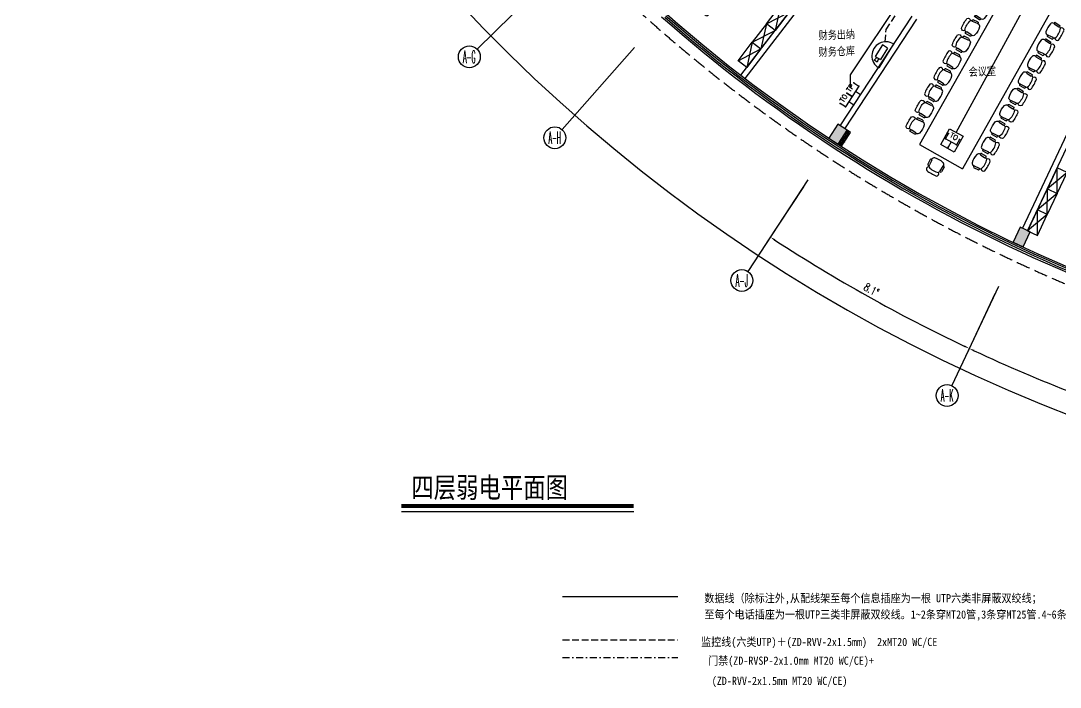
# Model space of a CAD drawing. Extents: x 13680 to 1640314, y -473492 to 65390.
# Drawn here: x 1414226 to 1452231, y -453253 to -428889 of the extents above; entities that cross this region are included whole.
import ezdxf
from ezdxf.enums import TextEntityAlignment as Align

# ---------------------------------------------------------------- set-up
doc = ezdxf.new("R2010")
doc.units = 0
doc.header["$LTSCALE"] = 1000
doc.header["$MEASUREMENT"] = 0
doc.linetypes.add('DASH', pattern=[0.35, 0.25, -0.1])
doc.linetypes.add('DASHDOT', pattern=[1, 0.5, -0.25, 0, -0.25])
for name, color, linetype in [('0-电气文字', 6, 'Continuous'), ('AXIS', 1, 'Continuous'), ('AXIS_TEXT', 7, 'Continuous'), ('COLUMN', 255, 'Continuous'), ('EQUIP-通讯', 6, 'Continuous'), ('HATCH', 8, 'Continuous'), ('LINE', 123, 'Continuous'), ('PUB_HATCH', 8, 'Continuous'), ('PUB_TEXT', 7, 'Continuous'), ('VPIPE-雨水', 4, 'DASH'), ('WALL', 255, 'Continuous'), ('WINDOW', 2, 'Continuous'), ('WIRE-照明', 120, 'Continuous'), ('安保设备SA', 241, 'Continuous'), ('装修家具', 8, 'Continuous')]:
    doc.layers.add(name, color=color, linetype=linetype)
doc.styles.add('-宋体', font='', dxfattribs={"width": 1.3})
doc.styles.add('-黑体', font='simhei.ttf', dxfattribs={"width": 0.8})
doc.styles.add('_HZTXT', font='txt.shx', dxfattribs={"width": 0.8, "bigfont": 'HZTXT.shx'})
doc.styles.add('_TCH_AXIS', font='COMPLEX', dxfattribs={"bigfont": 'GBCBIG'})
doc.styles.add('_TCH_DIM_T3', font='SIMPLEX', dxfattribs={"width": 0.705882, "bigfont": 'GBCBIG'})
doc.styles.add('_TEL_DIM', font='SIMPLEX', dxfattribs={"width": 0.8, "height": 3.5, "bigfont": 'HZTXT'})
doc.styles.add('宋体', font='', dxfattribs={"width": 0.8})
doc.styles.get('-宋体').set_extended_font_data('NSimSun')
doc.styles.get('宋体').set_extended_font_data('SimSun')
doc.dimstyles.new('_TCH_ARROW&&100', dxfattribs={"dimtxt": 297.5, "dimasz": 200, "dimexe": 250, "dimexo": 300, "dimgap": 126.25, "dimtad": 1, "dimdec": 0, "dimzin": 0, "dimdsep": 46, "dimtxsty": '_TCH_DIM_T3', "dimcen": 0.09, "dimclrt": 7, "dimazin": 2, "dimtfac": 1, "dimtdec": 0, "dimtix": 1, "dimtmove": 2, "dimatfit": 3, "dimfxl": 1, "dimtolj": 1, "dimtzin": 0, "dimarcsym": 0})

# ---------------------------------------------------------------- blocks, each defined once
blk = doc.blocks.new('yg')
at = {"layer": 'VPIPE-雨水', "linetype": 'Continuous'}
blk.add_circle((411800, 253668), 50, dxfattribs=at)
blk = doc.blocks.new('*D355')
at = {"layer": 'AXIS', "color": 0, "lineweight": -2, "transparency": 16777216}
for p, q in [((1523087, -451119), (1521742, -453167)), ((1530087, -455039), (1529044, -457256))]:
    blk.add_line(p, q, dxfattribs=at)
blk.add_arc((1554271, -403645), 59000, 236.89422, 244.60578, dxfattribs=at)
at = {"layer": 'AXIS', "color": 0, "transparency": 16777216}
for points in [[(1522028, -453095), (1522065, -453040), (1521879, -452958)], [(1528984, -456915), (1528955, -456975), (1529150, -457030)]]:
    blk.add_solid(points, dxfattribs=at)
at = {"layer": 'Defpoints', "color": 0, "transparency": 16777216}
for p in [(1554271, -403645), (1523252, -450868), (1524238, -454429), (1530215, -454768)]:
    blk.add_point(p, dxfattribs=at)
at = {"layer": 'AXIS', "color": 7, "transparency": 16777216, "insert": (1525577, -454883), "char_height": 297.5, "attachment_point": 5, "rotation": 330.75, "style": '_TCH_DIM_T3'}
blk.add_mtext('\\A1;8.1°', dxfattribs=at)
blk = doc.blocks.new('*D356')
at = {"layer": 'AXIS', "color": 0, "lineweight": -2, "transparency": 16777216}
for p, q in [((1530087, -455039), (1529044, -457256)), ((1537570, -457934), (1536849, -460276))]:
    blk.add_line(p, q, dxfattribs=at)
blk.add_arc((1554271, -403645), 59000, 244.99422, 252.70578, dxfattribs=at)
at = {"layer": 'AXIS', "color": 0, "transparency": 16777216}
for points in [[(1529317, -457145), (1529346, -457085), (1529150, -457030)], [(1536742, -459946), (1536722, -460010), (1536923, -460037)]]:
    blk.add_solid(points, dxfattribs=at)
at = {"layer": 'Defpoints', "color": 0, "transparency": 16777216}
for p in [(1554271, -403645), (1530215, -454768), (1537658, -457648), (1531693, -458154)]:
    blk.add_point(p, dxfattribs=at)
at = {"layer": 'AXIS', "color": 7, "transparency": 16777216, "insert": (1533083, -458415), "char_height": 297.5, "attachment_point": 5, "rotation": 338.85, "style": '_TCH_DIM_T3'}
blk.add_mtext('\\A1;8.1°', dxfattribs=at)
blk = doc.blocks.new('*D358')
at = {"layer": 'AXIS', "color": 0, "lineweight": -2, "transparency": 16777216}
for p, q in [((1497471, -403645), (1494221, -403645)), ((1545386, -459746), (1544877, -462956))]:
    blk.add_line(p, q, dxfattribs=at)
blk.add_arc((1554271, -403645), 59800, 180.19165, 260.80826, dxfattribs=at)
at = {"layer": 'AXIS', "color": 0, "transparency": 16777216}
for points in [[(1494438, -403845), (1494505, -403845), (1494471, -403645)], [(1544724, -462645), (1544714, -462710), (1544916, -462709)]]:
    blk.add_solid(points, dxfattribs=at)
at = {"layer": 'Defpoints', "color": 0, "transparency": 16777216}
for p in [(1497771, -403645), (1554271, -403645), (1500989, -430794), (1545433, -459450)]:
    blk.add_point(p, dxfattribs=at)
at = {"layer": 'AXIS', "color": 7, "transparency": 16777216, "insert": (1509008, -442304), "char_height": 297.5, "attachment_point": 5, "rotation": 310.5, "style": '_TCH_DIM_T3'}
blk.add_mtext('\\A1;81°', dxfattribs=at)
blk = doc.blocks.new('A$C44F7551D')
at = {"layer": '装修家具', "color": 8}
for p, q in [((0, 400), (850, 0)), ((850, 400), (0, 0))]:
    blk.add_line(p, q, dxfattribs=at)
blk.add_lwpolyline([(0, 400), (0, 0), (850, 0), (850, 400)], close=True, dxfattribs=at)
blk = doc.blocks.new('A$C1D563981')
at = {"layer": '装修家具', "color": 4}
for p, q in [((-1055, -317), (-1050, -514)), ((-1006, -295), (-1005, -302)), ((-996, -313), (-980, -509)), ((-530, -313), (-545, -508)), ((-520, -295), (-520, -302)), ((-520, -295), (-520, -302)), ((-471, -317), (-476, -514))]:
    blk.add_line(p, q, dxfattribs=at)
for centre, radius, start, end in [((-1024, -327), 32, 26.0454, 161.2861), ((-904, -286), 102, 106.1109, 185.0023), ((-763, -884), 716, 76.2773, 103.7273), ((-621, -286), 102, 355.0023, 73.8936), ((-501, -327), 32, 18.7184, 153.9591), ((-1016, -500), 36.3, 202.1587, 347.136), ((-923, -663), 87.7, 120.3949, 239.6096), ((-787, -498), 203, 187.337, 206.2145), ((-763, 835), 1587, 262.593, 277.4115), ((-602, -663), 87.7, 300.3949, 59.6096), ((-736, -498), 203, 333.6203, 351.907), ((-509, -500), 36.3, 192.8685, 337.8458)]:
    blk.add_arc(centre, radius, start, end, dxfattribs=at)
at = {"layer": '装修家具', "color": 8}
blk.add_arc((-763, -48), 577, 249.2112, 290.7933, dxfattribs=at)
blk = doc.blocks.new('A$C48E84D0C')
at = {"layer": '装修家具', "color": 4}
for p, q in [((6723, 2351), (2689, -2861)), ((8146, 1250), (6723, 2351)), ((8146, 1250), (4112, -3963)), ((2689, -2861), (4112, -3963))]:
    blk.add_line(p, q, dxfattribs=at)
at = {"linetype": 'ByBlock', "xscale": -1}
for p, rotation in [((7681, 1564), 142.2620882053091), ((6832, 2517), 232.2620882053091), ((6412, 1974), 232.2620882053091), ((5992, 1431), 232.2620882053091), ((5572, 888), 232.2620882053091), ((3891, -1283), 232.2620882053091), ((5665, -1981), 52.26208820530907), ((3471, -1826), 232.2620882053091), ((5245, -2524), 52.26208820530907), ((4825, -3067), 52.26208820530907)]:
    blk.add_blockref('A$C1D563981', p, dxfattribs=dict(at, rotation=rotation))
at = {"linetype": 'ByBlock'}
for p, rotation in [((7144, 1980), 142.262088205309), ((8279, 1397), 52.26208820530902), ((4218, -861), 232.2620882053091), ((7859, 854), 52.26208820530902), ((3798, -1404), 232.2620882053091), ((7439, 311), 52.26208820530902), ((3378, -1947), 232.2620882053091), ((7019, -232), 52.26208820530902), ((5338, -2403), 52.26208820530904), ((4026, -3851), 322.2620882053091), ((4918, -2946), 52.26208820530904)]:
    blk.add_blockref('A$C1D563981', p, dxfattribs=dict(at, rotation=rotation))
blk = doc.blocks.new('A$C4CDD4A0C')
at = {"layer": '装修家具', "color": 8}
for p, q in [((1426, 1634), (1426, 1335)), ((222, 1146), (139, 1139)), ((371, 1167), (222, 1146)), ((386, 1218), (386, 1188)), ((682, 1234), (402, 1234)), ((685, 1173), (405, 1173)), ((682, 1172), (682, 1172)), ((697, 1188), (697, 1218)), ((1264, 1482), (1593, 1482)), ((260, 1116), (258, 1094)), ((288, 1056), (288, 744)), ((794, 744), (794, 1056)), ((794, 1056), (794, 1056)), ((139, 663), (222, 654)), ((222, 654), (371, 633)), ((258, 709), (259, 686)), ((386, 612), (386, 582)), ((395, 628), (682, 628)), ((402, 566), (682, 566)), ((682, 628), (682, 628)), ((697, 582), (697, 612))]:
    blk.add_line(p, q, dxfattribs=at)
for points in [[(917, 1400), (917, 1800), (117, 1800), (117, 1400)], [(1717, 0), (1717, 1800), (917, 1800), (917, 0)]]:
    blk.add_lwpolyline(points, close=True, dxfattribs=at)
blk.add_circle((1425, 1482), 86.5, dxfattribs=at)
for centre, radius, start, end in [((230, 1117), 30.1, 357.8693, 100.843), ((405, 1056), 117, 90, 180), ((402, 1218), 15.6, 90, 180), ((402, 1188), 15.6, 180, 261.0411), ((682, 1218), 15.6, 0, 90), ((682, 1188), 15.6, 270, 0), ((678, 1056), 117, 0, 88.0898), ((1453, 898), 1374, 171.4477, 179.9347), ((1453, 902), 1374, 180.0653, 188.5523), ((133, 1101), 38.4, 81.1166, 176.8521), ((118, 1087), 55.7, 6.303, 68.0435), ((1455, 900), 1296, 171.4477, 188.5523), ((1539, 901), 1296, 171.4477, 188.5523), ((136, 705), 41.7, 190.1524, 273.9531), ((137, 700), 37.3, 272.6932, 11.282), ((227, 686), 32.5, 262.6639, 359.9194), ((405, 744), 117, 180, 266.9085), ((402, 612), 15.6, 90, 180), ((402, 582), 15.6, 180, 270), ((678, 744), 117, 271.9102, 0), ((682, 612), 15.6, 0, 90), ((682, 582), 15.6, 270, 0)]:
    blk.add_arc(centre, radius, start, end, dxfattribs=at)
blk = doc.blocks.new('_FZHK')
blk.add_lwpolyline([(-0.5, -0.5), (0.5, -0.5), (0.5, 0.5), (-0.5, 0.5)], close=True)
blk = doc.blocks.new('$equip$00001847')
for p, q in [((-0.5, 0.499), (-0.5, 0.999)), ((0.5, 0.999), (0.5, 0.499)), ((0.5, 0.499), (-0.5, 0.499)), ((0, 0.5), (0, 0))]:
    blk.add_line(p, q)
for p in [(-0.5, 0.999), (0.5, 0.999), (-0.5, 0.499), (0, 0), (0.5, 0.499)]:
    blk.add_point(p)
at = {"color": 7, "style": '_TEL_DIM'}
blk.add_attdef('$TEXT$', text='', height=0.4, dxfattribs=at).set_placement((0, 0.999), align=Align.MIDDLE_CENTER)
at = {"color": 7, "style": '_TEL_DIM', "flags": 1}
blk.add_attdef('A', text='', height=0.00002, dxfattribs=at).set_placement((0, 0), align=Align.MIDDLE_CENTER)
blk = doc.blocks.new('A$C59FF3FA0')
at = {"layer": '安保设备SA'}
for p, q in [((0, 724), (1426, 724)), ((334, 575), (334, 273)), ((334, 575), (1024, 575)), ((1024, 273), (1024, 575)), ((334, 273), (1024, 273)), ((1024, 461), (1224, 500)), ((1024, 361), (1224, 322)), ((1224, 500), (1224, 322))]:
    blk.add_line(p, q, dxfattribs=at)
blk.add_ellipse((713, 713), major_axis=(-713, 11), ratio=1, start_param=0.00047, end_param=3.17192, dxfattribs=at)
blk = doc.blocks.new('$equip$00001867')
for p, q in [((-0.5, 0.499), (-0.5, 0.999)), ((0.5, 0.999), (0.5, 0.499)), ((0.5, 0.499), (-0.5, 0.499)), ((0, 0.5), (0, 0))]:
    blk.add_line(p, q)
for p in [(-0.5, 0.999), (0.5, 0.999), (-0.5, 0.499), (0, 0), (0.5, 0.499)]:
    blk.add_point(p)
at = {"color": 7, "style": '_TEL_DIM'}
blk.add_attdef('$TEXT$', text='', height=0.4, dxfattribs=at).set_placement((0, 0.999), align=Align.MIDDLE_CENTER)
at = {"color": 7, "style": '_TEL_DIM', "flags": 1}
blk.add_attdef('A', text='', height=0.00002, dxfattribs=at).set_placement((0, 0), align=Align.MIDDLE_CENTER)
blk = doc.blocks.new('4FX')
at = {"layer": 'PUB_HATCH', "linetype": 'ByBlock'}
for points in [[(1524681.4, -449055.9), (1524347.1, -448836.3), (1524017.9, -449337.5, 0.0018248), (1524352.2, -449557.1)], [(1531375, -452772.1), (1531013.1, -452601.8), (1530757.8, -453144.4, 0.0018248), (1531119.7, -453314.7)]]:
    blk.add_hatch(color=256, dxfattribs=at).paths.add_polyline_path(points)
at = {"layer": 'WALL'}
h = blk.add_hatch(dxfattribs=at)
h.set_pattern_fill('ANSI31', color=8, scale=30, angle=-7.90499)
h.set_pattern_definition([(37.095012, (1374247.165, -438182.723), (-28.724474, 37.987435), [])])
h.paths.add_polyline_path([(1524807.2, -449137.7), (1524681.5, -449055.8), (1524354, -449558.1), (1524479.7, -449640)])
at = {"layer": 'AXIS'}
for p, q in [((1514007.2, -443281.8), (1511156.7, -446088)), ((1516907.2, -446026.6), (1514261.9, -449027)), ((1523251.5, -450868.4), (1521055.4, -454211.7)), ((1523251.5, -450868.4), (1521055.4, -454211.7)), ((1530214.8, -454768), (1528511.7, -458387.4))]:
    blk.add_line(p, q, dxfattribs=at)
for centre in [(1510871.6, -446368.6), (1513997.4, -449327.1), (1520835.8, -454546), (1528341.3, -458749.3)]:
    blk.add_circle(centre, 400, dxfattribs=at)
at = {"layer": 'LINE', "color": 8, "linetype": 'DASH', "ltscale": 2}
blk.add_arc((1554271.3, -403645.3), 55400, 179.17262, 261.82632, dxfattribs=at)
at = {"layer": 'WALL'}
for p, q in [((1520798.6, -447034.6), (1524211.1, -442594.4)), ((1520957.2, -447156.5), (1524369.7, -442716.2)), ((1524430.7, -448891.2), (1527066, -444879.3)), ((1524597.8, -449001), (1527233.2, -444989.1)), ((1520798.6, -447034.6), (1520957.2, -447156.5)), ((1531103.6, -452644.4), (1533147.3, -448301.2)), ((1531284.5, -452729.5), (1533328.3, -448386.4))]:
    blk.add_line(p, q, dxfattribs=at)
at = {"layer": 'WALL', "color": 2}
blk.add_lwpolyline([(1524807.2, -449137.7), (1524681.5, -449055.8), (1524354, -449558.1), (1524479.7, -449640)], close=True, dxfattribs=at)
at = {"layer": 'WINDOW'}
for radius, start, end in [(54800, 179.79091, 261.20908), (55000, 228.6, 261.41561), (54933, 228.7043, 261.34624), (54867, 228.70443, 261.27773)]:
    blk.add_arc((1554271.3, -403645.3), radius, start, end, dxfattribs=at)
at = {"layer": 'COLUMN'}
for p, xscale, yscale, zscale, rotation in [((1524349.6, -449196.8), 400.0000000000897, 599.9999999999733, 599.9999999999733, 326.6999999422658), ((1531066.3, -452958.4), 400.0000000000268, 599.9999999999907, 599.9999999999907, 334.7999999422598)]:
    blk.add_blockref('_FZHK', p, dxfattribs=dict(at, xscale=xscale, yscale=yscale, zscale=zscale, rotation=rotation))
at = {"layer": 'HATCH'}
blk.add_blockref('yg', (1112858.5, -702863.5), dxfattribs=at)
at = {"layer": '装修家具', "color": 8}
for name, p, rotation in [('A$C4CDD4A0C', (1519997.3, -445394.6), 48.59999994228603), ('A$C44F7551D', (1521531.9, -446080.5), 52.45614626656161), ('A$C44F7551D', (1532370.5, -450421.7), 244.6438353217717), ('A$C44F7551D', (1531642.5, -451957.9), 244.6438353217701)]:
    blk.add_blockref(name, p, dxfattribs=dict(at, rotation=rotation))
at = {"layer": '装修家具', "linetype": 'ByBlock', "rotation": 8.31350453719517}
blk.add_blockref('A$C48E84D0C', (1524259.1, -447130.9), dxfattribs=at)
at = {"layer": '装修家具', "color": 8, "xscale": -1}
for p, rotation in [((1522567.8, -444732.6), 52.45614626655959), ((1521531.9, -446080.5), 52.45614626656111), ((1531642.5, -451957.9), 244.6438353217696)]:
    blk.add_blockref('A$C44F7551D', p, dxfattribs=dict(at, rotation=rotation))
at = {"layer": 'AXIS_TEXT', "style": '_TCH_AXIS'}
for s, width, p, p2 in [('A-G', 0.323077, (1510645.3, -446594.9), (1511097.9, -446594.9)), ('A-H', 0.313433, (1513771.1, -449553.4), (1514223.7, -449553.4)), ('A-J', 0.362069, (1520609.5, -454772.3), (1521062.1, -454772.3)), ('A-K', 0.318182, (1528115.1, -458975.6), (1528567.6, -458975.6))]:
    blk.add_text(s, height=452.55, dxfattribs=dict(at, width=width)).set_placement(p, p2, align=Align.FIT)
at = {"layer": 'PUB_TEXT', "linetype": 'ByBlock', "style": '宋体', "width": 0.8}
for s, p in [('财务出纳', (1523649.8, -445736.6)), ('财务仓库', (1523649.8, -446344.8)), ('会议室', (1529137.7, -447070.5))]:
    blk.add_text(s, height=296.2, rotation=2.1906, dxfattribs=at).set_placement(p)
at = {"layer": 'WALL', "color": 2, "style": '_HZTXT', "width": 0.8, "flags": 8}
blk.add_attdef('北', text='', height=500, rotation=8, dxfattribs=at).set_placement((1496404.1, -399276.5), align=Align.MIDDLE)
at = {"layer": 'AXIS'}
for base, p1, p2, picture, middle in [((1500989.1, -430793.9), (1497771.3, -403645.3), (1545432.6, -459449.7), '*D358', (1509008.1, -442303.7)), ((1524237.9, -454429.1), (1523251.5, -450868.4), (1530214.8, -454768), '*D355', (1525577, -454882.6)), ((1531693, -458154.2), (1530214.8, -454768), (1537658, -457647.6), '*D356', (1533082.7, -458414.5))]:
    dim = blk.add_angular_dim_3p(base=base, center=(1554271.3, -403645.3), p1=p1, p2=p2, dimstyle='_TCH_ARROW&&100', dxfattribs=at)
    dim.commit()
    dim.dimension.update_dxf_attribs({"geometry": picture, "text_midpoint": middle})

msp = doc.modelspace()

# ---------------------------------------------------------------- linework, layer by layer
at = {"color": 0, "const_width": 140}
msp.add_lwpolyline([(1428141.875, -446625.754), (1436640.541, -446625.754)], dxfattribs=at)
at = {"color": 0}
msp.add_lwpolyline([(1428141.875, -446827.485), (1436640.541, -446827.485)], dxfattribs=at)
at = {"layer": 'EQUIP-通讯'}
msp.add_lwpolyline([(1448181.782, -432835.995), (1448676.946, -433109.198), (1448357.509, -433688.159), (1447862.345, -433414.955)], close=True, dxfattribs=at)
at = {"layer": 'WIRE-照明'}
for p, q in [((1444564.695, -430859.688), (1450092.507, -422573.949)), ((1448429.364, -432972.596), (1453015.479, -424560.76)), ((1444557.479, -431342.832), (1444564.695, -430859.688))]:
    msp.add_line(p, q, dxfattribs=at)
at = {"layer": 'WIRE-照明', "linetype": 'DASH'}
for p, q in [((1445863.672, -429206.051), (1450283.447, -422703.735)), ((1445835.897, -429656.62), (1445863.672, -429206.051)), ((1434033.792, -451518.963), (1438251.428, -451518.963))]:
    msp.add_line(p, q, dxfattribs=at)
at = {"layer": 'WIRE-照明', "linetype": 'Continuous'}
msp.add_line((1434033.792, -449934.82), (1438251.428, -449934.82), dxfattribs=at)
at = {"layer": 'WIRE-照明', "linetype": 'DASHDOT', "ltscale": 0.5}
msp.add_line((1434033.792, -452169.437), (1438251.428, -452169.437), dxfattribs=at)

# ---------------------------------------------------------------- block references
msp.add_blockref('4FX', (-80245.639, 16162.546))
at = {"layer": 'EQUIP-通讯'}
for name, p, xscale, yscale, zscale, rotation, values in [('$equip$00001867', (1444933.217, -431589.645), 450, 450, 450, 56.69999994223829, {'$TEXT$': 'TP'}), ('$equip$00001847', (1444686.156, -431965.759), 450, 450, 450, 56.69999994223829, {'$TEXT$': 'TO'}), ('$equip$00001847', (1448130.13, -433514.94), 449.9999999999999, 449.9999999999999, 449.9999999999999, 331.1126102288908, {'$TEXT$': 'TO'})]:
    msp.add_blockref(name, p, dxfattribs=dict(at, xscale=xscale, yscale=yscale, zscale=zscale, rotation=rotation)).add_auto_attribs(values)
at = {"layer": '安保设备SA', "xscale": 0.7195327879475807, "yscale": 0.7195327879475807, "zscale": 0.7195327879475807, "rotation": 238.2403355351608}
msp.add_blockref('A$C59FF3FA0', (1445690.97, -429462.976), dxfattribs=at)

# ---------------------------------------------------------------- texts
at = {"color": 0, "style": '-黑体', "width": 0.8}
msp.add_text('四层弱电平面图', height=750, dxfattribs=at).set_placement((1428505.502, -446325.754))
at = {"layer": '0-电气文字', "color": 6, "linetype": 'Continuous', "style": '-宋体', "width": 0.9}
for s, p in [('数据线（除标注外,从配线架至每个信息插座为一根 UTP六类非屏蔽双绞线；', (1439218.978, -450149.316)), ('至每个电话插座为一根UTP三类非屏蔽双绞线。1~2条穿MT20管,3条穿MT25管.4~6条穿MT32管。）', (1439218.978, -450744.1)), ('监控线(六类UTP)＋(ZD-RVV-2x1.5mm)  2xMT20 WC/CE', (1439099.925, -451748.201)), ('门禁(ZD-RVSP-2x1.0mm MT20 WC/CE)+', (1439356.268, -452433.054)), ('(ZD-RVV-2x1.5mm MT20 WC/CE)', (1439491.111, -453172.744))]:
    msp.add_text(s, height=300, dxfattribs=at).set_placement(p)

doc.saveas('drawing.dxf')
